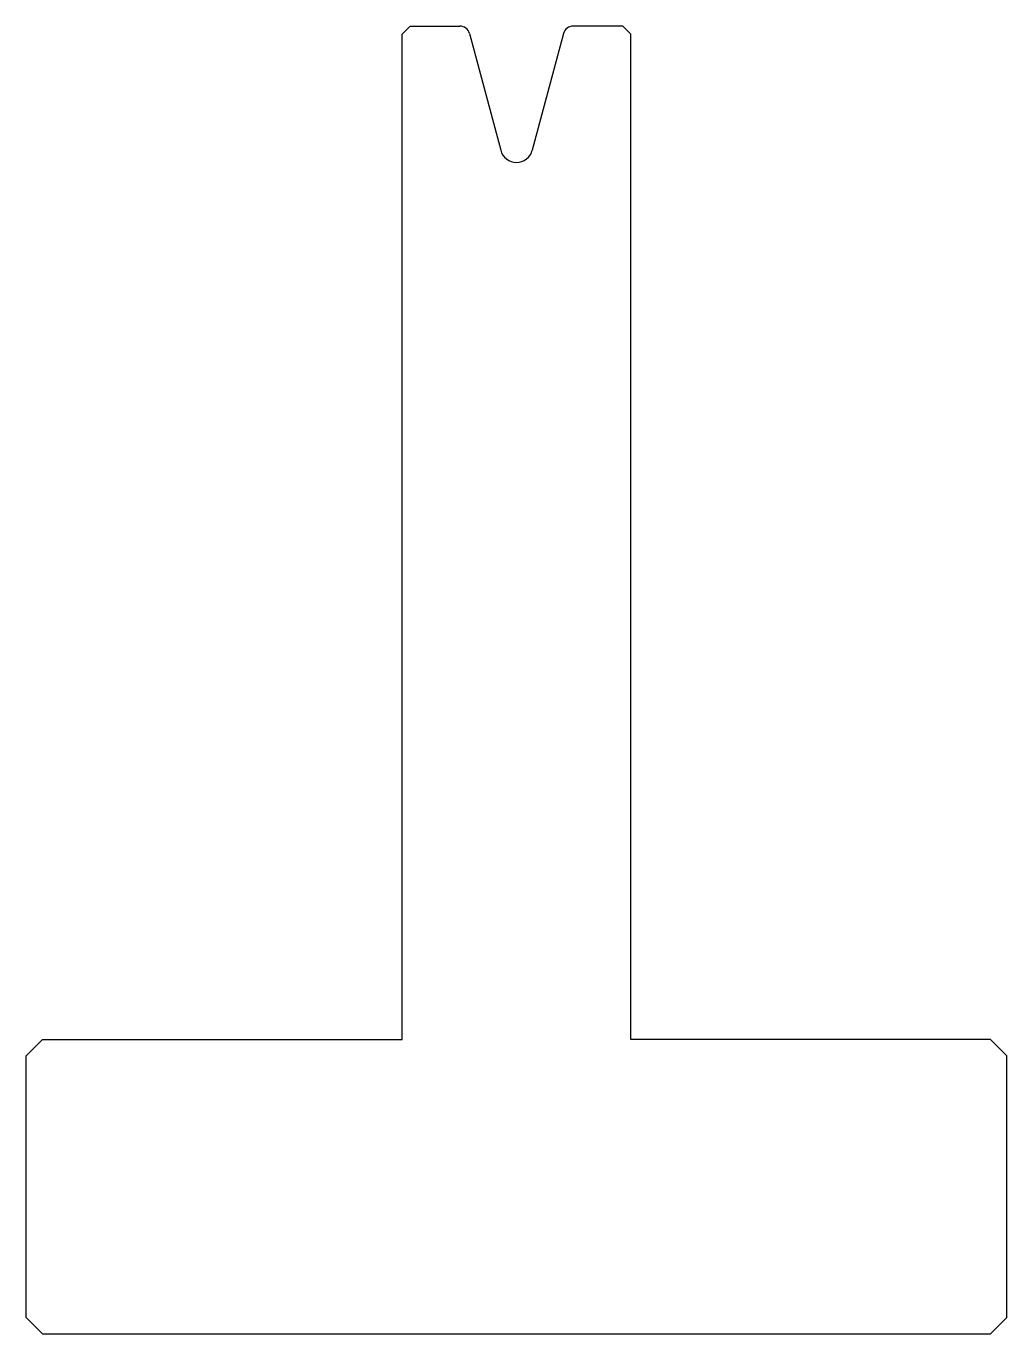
# Model space of a CAD drawing. Extents: x 35.7 to 95.7, y 44.2 to 124.2.
import ezdxf

# ---------------------------------------------------------------- set-up
doc = ezdxf.new("R2010")
doc.units = 0
doc.header["$LTSCALE"] = 25.4
doc.layers.add('PREDEFINITO', color=7, linetype='CONTINUOUS')

msp = doc.modelspace()

# ---------------------------------------------------------------- linework, layer by layer
at = {"layer": 'PREDEFINITO', "color": 7, "linetype": 'CONTINUOUS'}
for p, q in [((58.712, 123.652), (59.212, 124.152)), ((59.212, 124.152), (62.251, 124.152)), ((72.212, 124.152), (69.172, 124.152)), ((72.212, 124.152), (72.712, 123.652)), ((58.712, 62.152), (58.712, 123.652)), ((62.831, 123.707), (64.746, 116.561)), ((68.593, 123.707), (66.678, 116.561)), ((72.712, 62.152), (72.712, 123.652)), ((36.712, 62.152), (35.712, 61.152)), ((36.712, 62.152), (58.712, 62.152)), ((94.712, 62.152), (72.712, 62.152)), ((95.712, 61.152), (94.712, 62.152)), ((35.712, 45.152), (35.712, 61.152)), ((95.712, 45.152), (95.712, 61.152)), ((35.712, 45.152), (36.712, 44.152)), ((94.712, 44.152), (95.712, 45.152)), ((36.712, 44.152), (94.712, 44.152))]:
    msp.add_line(p, q, dxfattribs=at)
for centre, radius, start, end in [((62.251, 123.552), 0.6, 15, 90), ((69.172, 123.552), 0.6, 90, 165), ((65.712, 116.82), 1, 195, 345)]:
    msp.add_arc(centre, radius, start, end, dxfattribs=at)

doc.saveas('drawing.dxf')
